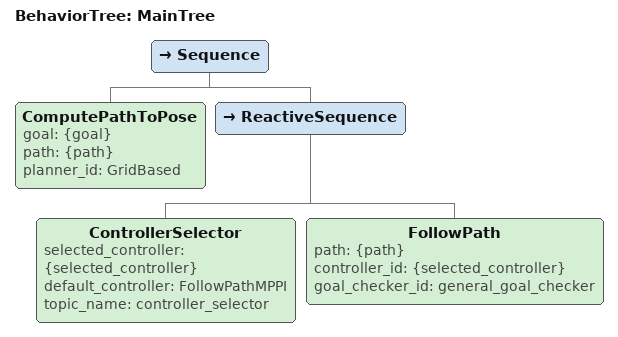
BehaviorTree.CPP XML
<!-- Isolated integration tree. Planner output remains the path authority. -->
<root main_tree_to_execute="MainTree">
  <BehaviorTree ID="MainTree">
    <Sequence>
      <ComputePathToPose goal="{goal}" path="{path}" planner_id="GridBased"/>
      <ReactiveSequence>
        <ControllerSelector selected_controller="{selected_controller}" default_controller="FollowPathMPPI" topic_name="controller_selector"/>
        <FollowPath path="{path}" controller_id="{selected_controller}" goal_checker_id="general_goal_checker"/>
      </ReactiveSequence>
    </Sequence>
  </BehaviorTree>
</root>
